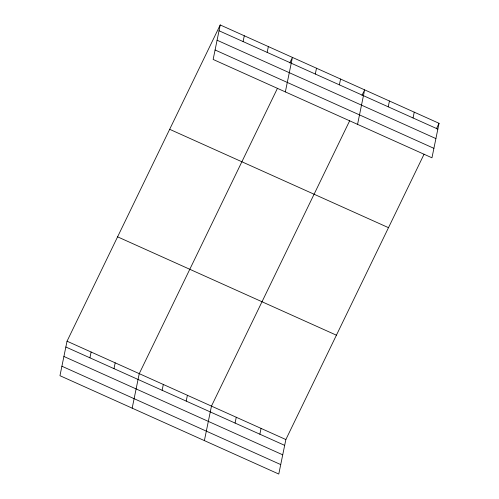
<?xml version="1.0" encoding="UTF-8"?>
<svg xmlns="http://www.w3.org/2000/svg" width="499" height="499" viewBox="0 0 499 499"><rect width="100%" height="100%" fill="white"/><g stroke="black" fill="none" stroke-linecap="round" stroke-linejoin="round"><path stroke-width="0.75" d="M220.221 24.95L213.135 59.45L431.959 157.803L439.039 123.303L220.221 24.95L67.041 341.197L59.961 375.697L278.779 474.05L285.865 439.55L424.075 154.203M89.92 357.827L91.111 352.013M113.99 368.642L115.182 362.835M132.173 408.151L139.252 373.651L277.463 88.304M162.131 390.28L163.323 384.473M243.094 41.579L244.292 35.772M186.202 401.102L187.393 395.289M267.165 52.395L268.362 46.588M204.384 440.611L211.464 406.111L349.674 120.758M285.347 91.91L292.426 57.41L289.769 62.899M235.073 423.065L236.264 417.258M315.306 74.033L316.497 68.226M259.873 434.211L261.064 428.404M339.376 84.855L340.567 79.048M357.558 124.363L364.638 89.864L361.981 95.359M388.247 106.823L389.438 101.01M413.047 117.97L414.239 112.156M436.376 128.798L439.039 123.303M219.024 30.757L437.848 129.116M217.084 40.226L435.901 138.585M215.081 49.981L433.899 148.334M169.672 129.31L388.49 227.669M117.589 236.832L336.413 335.191M67.041 341.197L285.865 439.55M65.849 347.005L284.667 445.358M63.909 356.473L282.727 454.826M61.907 366.229L280.725 464.581"/></g></svg>
